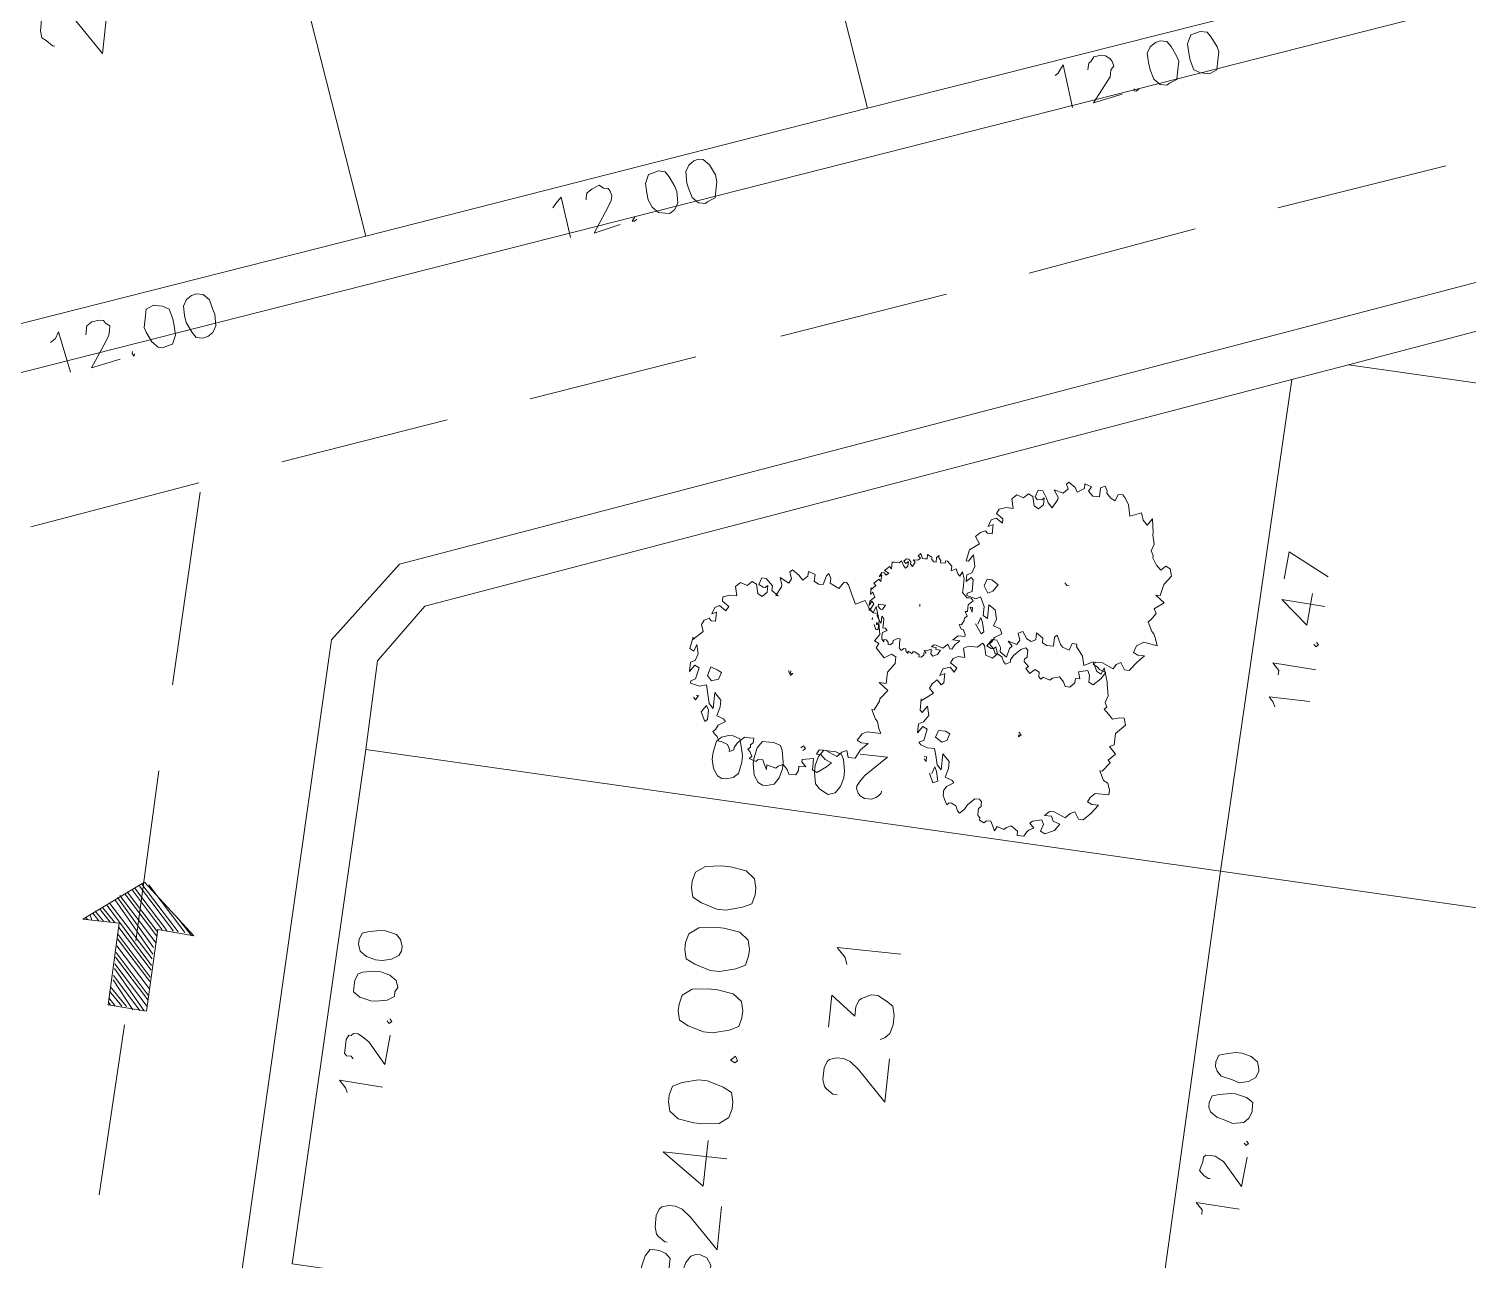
# Model space of a CAD drawing. Header units: metres. Extents: x -977055 to 805873, y -1033982 to 242021.
# Drawn here: x 2598.4 to 2631.84, y 1034.09 to 1062.7 of the extents above; entities that cross this region are included whole.
import ezdxf

# ---------------------------------------------------------------- set-up
doc = ezdxf.new("R2010")
doc.units = ezdxf.units.M
for name, color, linetype in [('PDF_acera', 7, 'Continuous'), ('PDF_areas por lote', 7, 'Continuous'), ('PDF_COTAS', 7, 'Continuous'), ('PDF_linea de centro', 7, 'Continuous'), ('PDF_LOTES', 7, 'Continuous'), ('PDF_No. lotes', 7, 'Continuous'), ('PDF_PLANTAS', 7, 'Continuous'), ('PDF_VIAS', 7, 'Continuous')]:
    doc.layers.add(name, color=color, linetype=linetype)

# ---------------------------------------------------------------- blocks, each defined once
blk = doc.blocks.new('CALLE')
at = {"layer": 'PDF_acera', "lineweight": 9}
for points in [[(35.646912, -218.961792), (29.00016, -177.853536), (-1.608768, -95.552352), (-8.763552, -56.0952), (-56.814912, -55.206144), (-58.084992, -53.851392), (-56.222208, 0.592704)], [(7.027776, -142.67232), (8.67888, -142.714656), (9.779616, -143.476704), (15.66432, -158.97168)], [(16.045344, -159.987744), (21.549024, -174.42432), (21.040992, -175.144032), (15.537312, -174.974688)]]:
    blk.add_lwpolyline(points, dxfattribs=at)
blk.add_lwpolyline([(10.499328, -142.926336), (22.522752, -174.551328), (21.464352, -176.033088), (-60.836832, -173.238912), (-62.106912, -171.88416), (-61.048512, -140.7672), (-59.69376, -139.49712), (8.975232, -141.8256)], close=True, dxfattribs=at)
at = {"layer": 'PDF_areas por lote', "lineweight": 9}
for points in [[(-1.439424, -149.192064), (-1.439424, -149.149728), (-1.354752, -149.02272), (-1.312416, -148.980384), (-1.185408, -148.938048), (-0.973728, -148.938048), (-0.84672, -148.980384), (-0.804384, -149.02272), (-0.762048, -149.149728), (-0.762048, -149.276736), (-0.804384, -149.403744), (-0.931392, -149.573088), (-1.48176, -150.123456), (-0.677376, -150.123456)], [(0.21168, -150.123456), (0.21168, -148.938048), (-0.338688, -149.742432), (0.508032, -149.742432)]]:
    blk.add_lwpolyline(points, dxfattribs=at)
for points in [[(1.143072, -148.938048), (0.973728, -148.980384), (0.84672, -149.149728), (0.804384, -149.44608), (0.804384, -149.615424), (0.84672, -149.911776), (0.973728, -150.08112), (1.143072, -150.123456), (1.27008, -150.123456), (1.439424, -150.08112), (1.524096, -149.911776), (1.608768, -149.615424), (1.608768, -149.44608), (1.524096, -149.149728), (1.439424, -148.980384), (1.27008, -148.938048)], [(2.836512, -148.938048), (2.667168, -148.980384), (2.582496, -149.149728), (2.497824, -149.44608), (2.497824, -149.615424), (2.582496, -149.911776), (2.667168, -150.08112), (2.836512, -150.123456), (2.96352, -150.123456), (3.132864, -150.08112), (3.259872, -149.911776), (3.302208, -149.615424), (3.302208, -149.44608), (3.259872, -149.149728), (3.132864, -148.980384), (2.96352, -148.938048)], [(3.979584, -148.938048), (3.81024, -148.980384), (3.725568, -149.149728), (3.640896, -149.44608), (3.640896, -149.615424), (3.725568, -149.911776), (3.81024, -150.08112), (3.979584, -150.123456), (4.106592, -150.123456), (4.275936, -150.08112), (4.402944, -149.911776), (4.44528, -149.615424), (4.44528, -149.44608), (4.402944, -149.149728), (4.275936, -148.980384), (4.106592, -148.938048)], [(5.122656, -148.938048), (4.953312, -148.980384), (4.86864, -149.149728), (4.783968, -149.44608), (4.783968, -149.615424), (4.86864, -149.911776), (4.953312, -150.08112), (5.122656, -150.123456), (5.249664, -150.123456), (5.419008, -150.08112), (5.546016, -149.911776), (5.588352, -149.615424), (5.588352, -149.44608), (5.546016, -149.149728), (5.419008, -148.980384), (5.249664, -148.938048)], [(2.032128, -149.996448), (1.989792, -150.08112), (2.032128, -150.123456), (2.1168, -150.08112)]]:
    blk.add_lwpolyline(points, close=True, dxfattribs=at)
at = {"layer": 'PDF_COTAS', "lineweight": 9}
for points in [[(13.886208, -136.067904), (13.97088, -136.152576), (14.097888, -136.194912), (13.378176, -136.491264)], [(14.097888, -136.702944), (14.140224, -136.702944), (14.224896, -136.702944), (14.267232, -136.702944), (14.351904, -136.787616), (14.39424, -136.914624), (14.39424, -136.999296), (14.351904, -137.041632), (14.309568, -137.126304), (14.224896, -137.126304), (14.140224, -137.126304), (14.013216, -137.083968), (13.505184, -136.872288), (13.716864, -137.38032)], [(13.886208, -137.592), (13.843872, -137.592), (13.801536, -137.634336), (13.843872, -137.634336)], [(0.677376, -143.011008), (0.762048, -142.968672), (0.889056, -142.841664), (0.84672, -143.646048)], [(1.312416, -143.053344), (1.354752, -143.011008), (1.354752, -142.926336), (1.397088, -142.884), (1.48176, -142.884), (1.651104, -142.884), (1.735776, -142.926336), (1.735776, -142.968672), (1.778112, -143.011008), (1.778112, -143.09568), (1.735776, -143.180352), (1.651104, -143.30736), (1.27008, -143.646048), (1.820448, -143.688384)], [(2.074464, -143.603712), (2.032128, -143.646048), (2.074464, -143.688384), (2.1168, -143.646048)], [(17.35776, -145.043136), (17.442432, -145.085472), (17.56944, -145.170144), (16.849728, -145.42416)], [(17.56944, -145.63584), (17.611776, -145.63584), (17.696448, -145.63584), (17.738784, -145.678176), (17.78112, -145.720512), (17.865792, -145.84752), (17.823456, -145.932192), (17.823456, -146.016864), (17.78112, -146.0592), (17.696448, -146.101536), (17.611776, -146.101536), (17.484768, -146.0592), (16.976736, -145.84752), (17.188416, -146.313216)], [(17.35776, -146.567232), (17.273088, -146.524896), (17.273088, -146.567232), (17.315424, -146.609568)], [(7.874496, -150.71616), (7.916832, -150.758496), (7.959168, -150.71616), (7.916832, -150.673824)], [(7.281792, -152.240256), (7.239456, -152.240256), (7.19712, -152.19792), (7.154784, -152.155584), (7.112448, -152.070912), (7.112448, -151.943904), (7.154784, -151.859232), (7.19712, -151.816896), (7.281792, -151.77456), (7.324128, -151.77456), (7.4088, -151.816896), (7.535808, -151.901568), (7.916832, -152.282592), (7.916832, -151.77456)], [(20.786976, -154.018368), (20.829312, -154.060704), (20.998656, -154.145376), (20.236608, -154.399392)], [(20.95632, -154.611072), (20.998656, -154.611072), (21.083328, -154.611072), (21.125664, -154.653408), (21.210336, -154.695744), (21.252672, -154.822752), (21.252672, -154.907424), (21.210336, -154.992096), (21.168, -155.034432), (21.083328, -155.076768), (20.998656, -155.034432), (20.871648, -155.034432), (20.363616, -154.780416), (20.575296, -155.288448)], [(20.702304, -155.500128), (20.659968, -155.500128), (20.659968, -155.542464), (20.702304, -155.5848)], [(9.610272, -159.310368), (9.694944, -159.268032), (9.779616, -159.18336), (9.779616, -159.945408)], [(10.202976, -159.310368), (10.287648, -159.310368), (10.414656, -159.18336), (10.37232, -159.987744)], [(11.557728, -160.03008), (11.600064, -159.225696), (11.176704, -159.733728), (11.769408, -159.776064)], [(11.981088, -159.225696), (12.48912, -159.268032), (12.108096, -160.03008)], [(10.838016, -159.903072), (10.79568, -159.945408), (10.838016, -159.987744), (10.880352, -159.945408)]]:
    blk.add_lwpolyline(points, dxfattribs=at)
for points in [[(14.775264, -137.888352), (14.690592, -137.761344), (14.563584, -137.761344), (14.351904, -137.761344), (14.267232, -137.80368), (14.097888, -137.930688), (14.013216, -138.057696), (14.013216, -138.142368), (14.055552, -138.22704), (14.097888, -138.311712), (14.267232, -138.354048), (14.436576, -138.311712), (14.563584, -138.269376), (14.732928, -138.184704), (14.775264, -138.057696), (14.775264, -137.930688)], [(15.02928, -138.565728), (14.944608, -138.481056), (14.8176, -138.43872), (14.648256, -138.481056), (14.521248, -138.523392), (14.351904, -138.6504), (14.267232, -138.735072), (14.267232, -138.86208), (14.309568, -138.946752), (14.39424, -139.031424), (14.521248, -139.07376), (14.732928, -139.031424), (14.8176, -138.989088), (14.986944, -138.904416), (15.071616, -138.777408), (15.071616, -138.6504)], [(2.667168, -142.926336), (2.54016, -142.926336), (2.455488, -143.053344), (2.413152, -143.265024), (2.413152, -143.349696), (2.455488, -143.561376), (2.54016, -143.688384), (2.624832, -143.688384), (2.709504, -143.73072), (2.836512, -143.688384), (2.921184, -143.561376), (2.96352, -143.392032), (2.96352, -143.265024), (2.921184, -143.053344), (2.878848, -142.968672), (2.75184, -142.926336)], [(3.429216, -142.926336), (3.302208, -142.968672), (3.217536, -143.09568), (3.1752, -143.265024), (3.1752, -143.392032), (3.217536, -143.561376), (3.302208, -143.688384), (3.38688, -143.73072), (3.471552, -143.73072), (3.59856, -143.688384), (3.683232, -143.603712), (3.725568, -143.392032), (3.725568, -143.30736), (3.683232, -143.09568), (3.640896, -142.968672), (3.513888, -142.926336)], [(18.20448, -146.821248), (18.162144, -146.736576), (17.9928, -146.69424), (17.823456, -146.736576), (17.696448, -146.778912), (17.56944, -146.863584), (17.484768, -146.990592), (17.484768, -147.1176), (17.484768, -147.202272), (17.56944, -147.286944), (17.696448, -147.32928), (17.908128, -147.286944), (17.9928, -147.244608), (18.162144, -147.1176), (18.246816, -147.032928), (18.246816, -146.90592)], [(18.500832, -147.54096), (18.41616, -147.456288), (18.289152, -147.413952), (18.077472, -147.456288), (17.9928, -147.498624), (17.823456, -147.583296), (17.738784, -147.710304), (17.738784, -147.837312), (17.78112, -147.879648), (17.865792, -148.006656), (17.9928, -148.006656), (18.162144, -148.006656), (18.289152, -147.96432), (18.458496, -147.837312), (18.543168, -147.710304), (18.543168, -147.625632)], [(-2.413152, -149.065056), (-2.370816, -149.149728), (-2.243808, -149.2344), (-2.074464, -149.276736), (-1.947456, -149.276736), (-1.735776, -149.276736), (-1.651104, -149.192064), (-1.608768, -149.065056), (-1.608768, -148.980384), (-1.608768, -148.895712), (-1.735776, -148.81104), (-1.947456, -148.768704), (-2.032128, -148.768704), (-2.243808, -148.768704), (-2.370816, -148.853376), (-2.413152, -148.980384)], [(-2.413152, -149.065056), (-2.370816, -149.149728), (-2.243808, -149.2344), (-2.074464, -149.276736), (-1.947456, -149.276736), (-1.735776, -149.276736), (-1.651104, -149.192064), (-1.608768, -149.065056), (-1.608768, -148.980384), (-1.608768, -148.895712), (-1.735776, -148.81104), (-1.947456, -148.768704), (-2.032128, -148.768704), (-2.243808, -148.768704), (-2.370816, -148.853376), (-2.413152, -148.980384)], [(7.19712, -149.361408), (7.239456, -149.488416), (7.324128, -149.573088), (7.535808, -149.615424), (7.662816, -149.615424), (7.83216, -149.573088), (7.959168, -149.530752), (8.001504, -149.403744), (8.001504, -149.319072), (7.959168, -149.192064), (7.874496, -149.107392), (7.662816, -149.065056), (7.535808, -149.065056), (7.366464, -149.107392), (7.239456, -149.192064), (7.19712, -149.276736)], [(-2.413152, -149.827104), (-2.370816, -149.911776), (-2.286144, -149.996448), (-2.074464, -150.038784), (-1.989792, -150.038784), (-1.778112, -150.038784), (-1.651104, -149.954112), (-1.608768, -149.827104), (-1.608768, -149.742432), (-1.651104, -149.65776), (-1.778112, -149.573088), (-1.947456, -149.530752), (-2.074464, -149.530752), (-2.243808, -149.530752), (-2.370816, -149.615424), (-2.413152, -149.742432)], [(-2.413152, -149.827104), (-2.370816, -149.911776), (-2.286144, -149.996448), (-2.074464, -150.038784), (-1.989792, -150.038784), (-1.778112, -150.038784), (-1.651104, -149.954112), (-1.608768, -149.827104), (-1.608768, -149.742432), (-1.651104, -149.65776), (-1.778112, -149.573088), (-1.947456, -149.530752), (-2.074464, -149.530752), (-2.243808, -149.530752), (-2.370816, -149.615424), (-2.413152, -149.742432)], [(7.154784, -150.123456), (7.19712, -150.250464), (7.324128, -150.335136), (7.493472, -150.377472), (7.62048, -150.377472), (7.83216, -150.335136), (7.916832, -150.2928), (7.959168, -150.165792), (7.959168, -150.08112), (7.959168, -149.954112), (7.83216, -149.86944), (7.62048, -149.827104), (7.535808, -149.827104), (7.324128, -149.86944), (7.19712, -149.954112), (7.154784, -150.038784)], [(7.112448, -151.266528), (7.154784, -151.393536), (7.281792, -151.478208), (7.451136, -151.520544), (7.578144, -151.520544), (7.789824, -151.478208), (7.874496, -151.435872), (7.916832, -151.308864), (7.916832, -151.224192), (7.916832, -151.097184), (7.789824, -151.012512), (7.62048, -150.970176), (7.493472, -150.970176), (7.281792, -151.012512), (7.19712, -151.097184), (7.154784, -151.181856)], [(21.59136, -155.79648), (21.506688, -155.711808), (21.37968, -155.669472), (21.210336, -155.711808), (21.083328, -155.754144), (20.913984, -155.838816), (20.829312, -155.965824), (20.829312, -156.092832), (20.871648, -156.135168), (20.95632, -156.262176), (21.083328, -156.262176), (21.295008, -156.262176), (21.37968, -156.21984), (21.549024, -156.092832), (21.633696, -156.00816), (21.633696, -155.881152)], [(21.845376, -156.516192), (21.80304, -156.43152), (21.633696, -156.389184), (21.464352, -156.43152), (21.337344, -156.473856), (21.168, -156.558528), (21.125664, -156.685536), (21.125664, -156.812544), (21.125664, -156.85488), (21.210336, -156.981888), (21.337344, -156.981888), (21.549024, -156.981888), (21.633696, -156.939552), (21.80304, -156.812544), (21.887712, -156.727872), (21.887712, -156.600864)], [(0.296352, -159.649056), (0.338688, -158.844672), (0.21168, -158.97168), (0.127008, -158.97168), (0.21168, -158.97168), (0.338688, -158.844672)], [(1.27008, -159.691392), (0.719712, -159.649056), (1.143072, -159.268032), (1.185408, -159.18336), (1.227744, -159.098688), (1.227744, -159.014016), (1.227744, -158.929344), (1.185408, -158.887008), (1.100736, -158.887008), (0.931392, -158.844672), (0.889056, -158.887008), (0.84672, -158.929344), (0.804384, -159.014016), (0.804384, -159.056352), (0.804384, -159.014016), (0.84672, -158.929344), (0.889056, -158.887008), (0.931392, -158.844672), (1.100736, -158.887008), (1.185408, -158.887008), (1.227744, -158.929344), (1.227744, -159.014016), (1.227744, -159.098688), (1.185408, -159.18336), (1.143072, -159.268032), (0.719712, -159.649056)], [(2.1168, -158.887008), (2.032128, -158.929344), (1.947456, -159.056352), (1.90512, -159.225696), (1.862784, -159.352704), (1.90512, -159.564384), (1.989792, -159.649056), (2.1168, -159.691392), (2.159136, -159.691392), (2.286144, -159.691392), (2.370816, -159.564384), (2.413152, -159.352704), (2.413152, -159.268032), (2.370816, -159.056352), (2.32848, -158.929344), (2.201472, -158.887008)], [(2.1168, -158.887008), (2.032128, -158.929344), (1.947456, -159.056352), (1.90512, -159.225696), (1.862784, -159.352704), (1.90512, -159.564384), (1.989792, -159.649056), (2.1168, -159.691392), (2.159136, -159.691392), (2.286144, -159.691392), (2.370816, -159.564384), (2.413152, -159.352704), (2.413152, -159.268032), (2.370816, -159.056352), (2.32848, -158.929344), (2.201472, -158.887008)], [(2.878848, -158.929344), (2.794176, -158.97168), (2.709504, -159.056352), (2.667168, -159.268032), (2.624832, -159.39504), (2.667168, -159.564384), (2.75184, -159.691392), (2.878848, -159.733728), (2.921184, -159.733728), (3.048192, -159.691392), (3.132864, -159.564384), (3.1752, -159.39504), (3.1752, -159.268032), (3.132864, -159.098688), (3.090528, -158.97168), (2.96352, -158.929344)], [(2.878848, -158.929344), (2.794176, -158.97168), (2.709504, -159.056352), (2.667168, -159.268032), (2.624832, -159.39504), (2.667168, -159.564384), (2.75184, -159.691392), (2.878848, -159.733728), (2.921184, -159.733728), (3.048192, -159.691392), (3.132864, -159.564384), (3.1752, -159.39504), (3.1752, -159.268032), (3.132864, -159.098688), (3.090528, -158.97168), (2.96352, -158.929344)], [(1.566432, -159.649056), (1.524096, -159.691392), (1.48176, -159.649056), (1.524096, -159.60672), (1.48176, -159.649056), (1.524096, -159.691392)]]:
    blk.add_lwpolyline(points, close=True, dxfattribs=at)
at = {"layer": 'PDF_linea de centro', "lineweight": 9}
for points in [[(11.600064, -139.07376), (10.456992, -136.067904)], [(-1.69344, -138.6504), (1.48176, -138.777408)], [(3.048192, -138.819744), (6.223392, -138.904416)], [(7.83216, -138.989088), (11.43072, -139.116096)], [(13.251168, -143.51904), (12.150432, -140.55552)], [(14.902272, -147.96432), (13.801536, -145.0008)], [(16.553376, -152.451936), (15.45264, -149.488416)], [(18.246816, -156.897216), (17.103744, -153.933696)], [(19.89792, -161.384832), (18.797184, -158.378976)]]:
    blk.add_lwpolyline(points, dxfattribs=at)
at = {"layer": 'PDF_LOTES', "lineweight": 20}
for points in [[(31.836672, -135.940896), (16.468704, -141.656256), (13.12416, -132.638688), (28.15344, -127.050336), (28.322784, -127.558368), (31.836672, -135.940896), (16.468704, -141.656256), (19.813248, -150.631488), (35.56224, -144.78912)], [(-3.132864, -158.33664), (6.477408, -158.632992), (7.027776, -142.67232), (-2.582496, -142.333632)], [(35.56224, -144.78912), (19.813248, -150.631488), (23.157792, -159.649056), (39.203136, -153.67968)], [(-3.640896, -174.297312), (5.92704, -174.636), (6.477408, -158.632992), (-3.132864, -158.33664)], [(5.92704, -174.636), (15.537312, -174.974688), (16.045344, -159.987744), (15.66432, -158.97168), (6.477408, -158.632992)]]:
    blk.add_lwpolyline(points, close=True, dxfattribs=at)
at = {"layer": 'PDF_No. lotes', "lineweight": 20}
for points in [[(19.347552, -135.559872), (19.347552, -135.517536), (19.432224, -135.390528), (19.47456, -135.305856), (19.601568, -135.26352), (19.813248, -135.26352), (19.940256, -135.305856), (19.982592, -135.390528), (20.024928, -135.517536), (20.024928, -135.602208), (19.982592, -135.729216), (19.855584, -135.89856), (19.305216, -136.448928), (20.1096, -136.448928)], [(1.608768, -152.028576), (1.608768, -151.943904), (1.69344, -151.816896), (1.735776, -151.77456), (1.862784, -151.732224), (2.074464, -151.732224), (2.201472, -151.77456), (2.243808, -151.816896), (2.286144, -151.943904), (2.286144, -152.070912), (2.243808, -152.19792), (2.1168, -152.367264), (1.566432, -152.917632), (2.370816, -152.917632)], [(2.836512, -151.732224), (3.429216, -151.732224), (3.090528, -152.19792), (3.259872, -152.19792), (3.38688, -152.240256), (3.429216, -152.282592), (3.513888, -152.451936), (3.513888, -152.578944), (3.429216, -152.748288), (3.344544, -152.875296), (3.1752, -152.917632), (3.005856, -152.917632), (2.836512, -152.875296), (2.75184, -152.790624), (2.709504, -152.705952)], [(4.02192, -151.943904), (4.148928, -151.901568), (4.318272, -151.732224), (4.318272, -152.917632)]]:
    blk.add_lwpolyline(points, dxfattribs=at)
at = {"layer": 'PDF_PLANTAS', "lineweight": 9}
for points in [[(11.092032, -150.885504), (11.176704, -150.843168), (11.134368, -150.800832), (10.965024, -150.758496), (10.965024, -150.673824), (11.00736, -150.589152), (11.134368, -150.589152), (11.176704, -150.462144), (11.092032, -150.462144), (11.00736, -150.377472), (11.092032, -150.2928), (11.176704, -150.165792), (11.134368, -150.123456), (11.00736, -150.165792), (10.922688, -150.123456), (11.00736, -149.954112), (10.880352, -149.996448), (10.838016, -149.996448), (10.668672, -149.911776), (10.668672, -149.954112), (10.753344, -149.827104), (10.838016, -149.827104), (10.965024, -149.700096), (10.965024, -149.615424), (10.838016, -149.573088), (10.79568, -149.65776), (10.79568, -149.700096), (10.838016, -149.742432), (10.711008, -149.742432), (10.626336, -149.65776), (10.668672, -149.573088), (10.838016, -149.530752), (10.880352, -149.44608), (10.79568, -149.361408), (10.838016, -149.2344), (10.753344, -149.149728), (10.584, -149.192064), (10.584, -149.065056), (10.541664, -148.938048), (10.456992, -148.938048), (10.37232, -149.065056), (10.287648, -149.02272), (10.37232, -148.895712), (10.329984, -148.81104), (10.202976, -148.768704), (10.245312, -148.853376), (10.075968, -148.853376), (10.075968, -148.768704), (10.118304, -148.726368), (10.075968, -148.641696), (9.991296, -148.59936), (9.864288, -148.641696), (9.694944, -148.472352), (9.73728, -148.472352), (9.5256, -148.430016), (9.483264, -148.514688), (9.610272, -148.557024), (9.440928, -148.59936), (9.31392, -148.557024), (9.271584, -148.472352), (9.10224, -148.472352), (9.229248, -148.557024), (9.186912, -148.641696), (8.975232, -148.59936), (8.932896, -148.514688), (8.89056, -148.514688), (8.848224, -148.684032), (8.89056, -148.81104), (8.721216, -148.853376), (8.551872, -148.895712), (8.4672, -148.980384), (8.763552, -148.980384), (8.636544, -149.107392), (8.509536, -149.107392), (8.340192, -149.065056), (8.297856, -149.192064), (8.25552, -149.2344), (8.170848, -149.107392), (8.086176, -149.065056), (8.04384, -149.02272), (8.001504, -149.065056), (7.959168, -149.107392), (7.874496, -149.149728), (7.874496, -149.192064), (7.83216, -149.319072), (7.747488, -149.361408), (7.705152, -149.361408), (7.747488, -149.44608), (7.789824, -149.44608), (7.874496, -149.488416), (8.001504, -149.615424), (8.001504, -149.700096), (8.001504, -149.784768), (7.916832, -149.784768), (7.874496, -149.742432), (7.83216, -149.742432), (7.789824, -149.700096), (7.747488, -149.742432), (7.662816, -149.784768), (7.62048, -149.742432), (7.578144, -149.86944), (7.62048, -149.911776), (7.62048, -149.996448), (7.535808, -150.038784), (7.451136, -150.08112), (7.535808, -150.08112), (7.493472, -150.250464), (7.535808, -150.2928), (7.578144, -150.377472), (7.493472, -150.462144), (7.4088, -150.50448), (7.4088, -150.631488), (7.493472, -150.673824), (7.578144, -150.673824), (7.578144, -150.800832), (7.662816, -150.71616), (7.705152, -150.71616), (7.747488, -150.92784), (7.662816, -150.92784), (7.535808, -150.92784), (7.493472, -151.012512), (7.62048, -151.181856), (7.705152, -151.266528), (7.747488, -151.13952), (7.83216, -151.054848), (7.83216, -150.970176), (7.916832, -151.012512), (7.916832, -151.13952), (7.83216, -151.3512), (7.916832, -151.435872), (7.959168, -151.520544), (7.83216, -151.56288), (7.83216, -151.689888), (8.001504, -151.77456), (8.128512, -151.901568), (8.128512, -151.77456), (8.170848, -151.689888), (8.297856, -151.77456), (8.340192, -151.859232), (8.340192, -152.113248), (8.424864, -152.070912), (8.551872, -152.028576), (8.594208, -151.98624), (8.763552, -151.901568), (8.763552, -151.943904), (8.932896, -152.028576), (8.975232, -152.028576), (9.144576, -152.155584), (9.271584, -151.98624), (9.271584, -152.113248), (9.483264, -152.113248), (9.652608, -152.240256), (9.779616, -152.240256), (9.821952, -152.155584), (9.73728, -152.028576), (9.821952, -151.943904), (9.906624, -151.859232), (9.991296, -151.901568), (10.033632, -151.816896), (10.16064, -151.901568), (10.37232, -151.859232), (10.414656, -151.859232), (10.668672, -151.77456), (10.541664, -151.732224), (10.626336, -151.647552), (10.753344, -151.56288), (10.668672, -151.393536), (10.838016, -151.308864), (11.00736, -151.224192), (11.049696, -151.181856), (11.049696, -151.13952), (10.922688, -151.054848), (10.965024, -150.970176), (11.00736, -150.885504)], [(8.382528, -148.768704), (8.213184, -148.853376), (8.25552, -148.895712), (8.424864, -148.895712), (8.509536, -148.853376)], [(9.229248, -148.853376), (9.059904, -148.81104), (8.975232, -148.895712), (9.017568, -149.02272), (9.144576, -149.065056), (9.186912, -148.980384)], [(11.684736, -152.83296), (11.727072, -152.83296), (11.684736, -152.790624), (11.600064, -152.790624), (11.600064, -152.748288), (11.6424, -152.705952), (11.684736, -152.705952), (11.727072, -152.62128), (11.6424, -152.62128), (11.6424, -152.578944), (11.6424, -152.536608), (11.727072, -152.494272), (11.684736, -152.451936), (11.6424, -152.494272), (11.600064, -152.451936), (11.600064, -152.367264), (11.557728, -152.4096), (11.473056, -152.367264), (11.515392, -152.324928), (11.557728, -152.324928), (11.600064, -152.282592), (11.600064, -152.240256), (11.557728, -152.19792), (11.515392, -152.240256), (11.557728, -152.282592), (11.473056, -152.282592), (11.43072, -152.240256), (11.473056, -152.19792), (11.557728, -152.155584), (11.515392, -152.113248), (11.515392, -152.028576), (11.515392, -151.98624), (11.388384, -151.98624), (11.43072, -151.943904), (11.388384, -151.901568), (11.346048, -151.859232), (11.303712, -151.943904), (11.261376, -151.901568), (11.303712, -151.859232), (11.303712, -151.816896), (11.21904, -151.77456), (11.261376, -151.816896), (11.176704, -151.816896), (11.134368, -151.816896), (11.176704, -151.77456), (11.134368, -151.732224), (11.092032, -151.689888), (11.049696, -151.732224), (10.965024, -151.647552), (11.00736, -151.647552), (10.880352, -151.647552), (10.922688, -151.689888), (10.838016, -151.732224), (10.79568, -151.689888), (10.753344, -151.647552), (10.668672, -151.647552), (10.753344, -151.689888), (10.711008, -151.732224), (10.626336, -151.689888), (10.584, -151.647552), (10.584, -151.689888), (10.541664, -151.732224), (10.541664, -151.816896), (10.499328, -151.816896), (10.414656, -151.859232), (10.37232, -151.901568), (10.499328, -151.901568), (10.456992, -151.943904), (10.37232, -151.943904), (10.287648, -151.943904), (10.287648, -151.98624), (10.245312, -152.028576), (10.202976, -151.943904), (10.16064, -151.943904), (10.118304, -151.943904), (10.075968, -151.943904), (10.033632, -151.98624), (10.075968, -151.98624), (10.075968, -152.028576), (10.033632, -152.070912), (9.991296, -152.070912), (9.991296, -152.113248), (10.033632, -152.155584), (10.075968, -152.155584), (10.118304, -152.240256), (10.118304, -152.282592), (10.075968, -152.282592), (10.033632, -152.282592), (9.991296, -152.282592), (9.94896, -152.282592), (9.906624, -152.324928), (9.94896, -152.367264), (9.94896, -152.4096), (9.906624, -152.4096), (9.864288, -152.451936), (9.906624, -152.451936), (9.864288, -152.536608), (9.906624, -152.536608), (9.906624, -152.578944), (9.864288, -152.663616), (9.821952, -152.663616), (9.821952, -152.705952), (9.864288, -152.748288), (9.906624, -152.748288), (9.906624, -152.790624), (9.94896, -152.748288), (9.94896, -152.790624), (9.991296, -152.875296), (9.94896, -152.875296), (9.906624, -152.875296), (9.864288, -152.917632), (9.906624, -153.002304), (9.991296, -153.04464), (9.991296, -152.959968), (10.033632, -152.959968), (10.033632, -152.875296), (10.075968, -152.917632), (10.075968, -152.959968), (10.033632, -153.086976), (10.075968, -153.129312), (10.118304, -153.171648), (10.033632, -153.213984), (10.033632, -153.25632), (10.118304, -153.298656), (10.202976, -153.383328), (10.202976, -153.298656), (10.202976, -153.25632), (10.245312, -153.298656), (10.287648, -153.340992), (10.287648, -153.468), (10.329984, -153.468), (10.414656, -153.425664), (10.414656, -153.383328), (10.499328, -153.340992), (10.499328, -153.383328), (10.584, -153.425664), (10.626336, -153.425664), (10.668672, -153.468), (10.753344, -153.425664), (10.753344, -153.468), (10.880352, -153.468), (10.965024, -153.552672), (11.00736, -153.510336), (11.00736, -153.468), (11.00736, -153.425664), (11.049696, -153.383328), (11.092032, -153.340992), (11.134368, -153.340992), (11.21904, -153.340992), (11.303712, -153.340992), (11.346048, -153.340992), (11.473056, -153.298656), (11.388384, -153.25632), (11.43072, -153.213984), (11.515392, -153.171648), (11.473056, -153.086976), (11.557728, -153.086976), (11.6424, -153.002304), (11.6424, -152.959968), (11.600064, -152.959968), (11.600064, -152.875296), (11.6424, -152.875296)], [(10.711008, -151.816896), (10.668672, -151.816896), (10.626336, -151.859232), (10.626336, -151.901568), (10.711008, -151.943904), (10.711008, -151.901568)], [(10.414656, -155.203776), (10.499328, -155.16144), (10.456992, -155.119104), (10.287648, -155.119104), (10.287648, -154.992096), (10.329984, -154.907424), (10.414656, -154.907424), (10.499328, -154.780416), (10.37232, -154.780416), (10.329984, -154.695744), (10.37232, -154.611072), (10.499328, -154.5264), (10.456992, -154.441728), (10.329984, -154.484064), (10.245312, -154.441728), (10.287648, -154.272384), (10.202976, -154.357056), (10.16064, -154.31472), (9.991296, -154.272384), (10.075968, -154.145376), (10.16064, -154.145376), (10.287648, -154.060704), (10.287648, -153.976032), (10.16064, -153.89136), (10.118304, -153.976032), (10.118304, -154.018368), (10.16064, -154.060704), (10.033632, -154.10304), (9.94896, -154.018368), (9.991296, -153.89136), (10.16064, -153.849024), (10.202976, -153.806688), (10.118304, -153.722016), (10.118304, -153.552672), (10.075968, -153.468), (9.906624, -153.510336), (9.906624, -153.383328), (9.864288, -153.298656), (9.779616, -153.25632), (9.694944, -153.383328), (9.610272, -153.340992), (9.694944, -153.25632), (9.652608, -153.129312), (9.5256, -153.086976), (9.567936, -153.171648), (9.398592, -153.171648), (9.356256, -153.129312), (9.440928, -153.04464), (9.356256, -152.959968), (9.271584, -152.917632), (9.186912, -153.002304), (9.017568, -152.790624), (9.059904, -152.790624), (8.848224, -152.790624), (8.805888, -152.83296), (8.932896, -152.917632), (8.763552, -152.959968), (8.636544, -152.875296), (8.594208, -152.790624), (8.424864, -152.790624), (8.551872, -152.875296), (8.509536, -152.959968), (8.297856, -152.917632), (8.25552, -152.83296), (8.213184, -152.875296), (8.170848, -153.002304), (8.170848, -153.129312), (8.04384, -153.171648), (7.874496, -153.213984), (7.789824, -153.298656), (8.086176, -153.298656), (7.959168, -153.425664), (7.83216, -153.425664), (7.662816, -153.383328), (7.62048, -153.510336), (7.578144, -153.552672), (7.493472, -153.425664), (7.4088, -153.383328), (7.366464, -153.383328), (7.324128, -153.383328), (7.239456, -153.425664), (7.154784, -153.468), (7.19712, -153.510336), (7.19712, -153.552672), (7.154784, -153.637344), (7.070112, -153.67968), (7.027776, -153.722016), (7.070112, -153.764352), (7.112448, -153.806688), (7.19712, -153.849024), (7.324128, -153.976032), (7.324128, -154.060704), (7.281792, -154.10304), (7.239456, -154.10304), (7.19712, -154.10304), (7.154784, -154.060704), (7.112448, -154.060704), (7.027776, -154.060704), (6.98544, -154.10304), (6.943104, -154.10304), (6.900768, -154.187712), (6.943104, -154.230048), (6.943104, -154.31472), (6.858432, -154.357056), (6.77376, -154.399392), (6.858432, -154.441728), (6.816096, -154.568736), (6.858432, -154.611072), (6.900768, -154.695744), (6.816096, -154.822752), (6.731424, -154.822752), (6.731424, -154.94976), (6.816096, -154.992096), (6.858432, -155.034432), (6.900768, -155.119104), (6.98544, -155.034432), (7.027776, -155.076768), (7.070112, -155.246112), (6.98544, -155.288448), (6.858432, -155.246112), (6.816096, -155.330784), (6.900768, -155.500128), (7.027776, -155.5848), (7.070112, -155.457792), (7.154784, -155.415456), (7.154784, -155.288448), (7.239456, -155.37312), (7.239456, -155.457792), (7.154784, -155.669472), (7.239456, -155.754144), (7.281792, -155.838816), (7.154784, -155.923488), (7.154784, -156.00816), (7.281792, -156.135168), (7.451136, -156.262176), (7.451136, -156.135168), (7.493472, -156.050496), (7.578144, -156.092832), (7.662816, -156.177504), (7.662816, -156.43152), (7.747488, -156.43152), (7.874496, -156.389184), (7.916832, -156.304512), (8.086176, -156.21984), (8.086176, -156.262176), (8.25552, -156.389184), (8.297856, -156.346848), (8.424864, -156.473856), (8.551872, -156.346848), (8.594208, -156.43152), (8.805888, -156.43152), (8.975232, -156.600864), (9.10224, -156.558528), (9.10224, -156.473856), (9.059904, -156.346848), (9.144576, -156.262176), (9.229248, -156.177504), (9.271584, -156.21984), (9.356256, -156.177504), (9.483264, -156.21984), (9.694944, -156.177504), (9.73728, -156.177504), (9.991296, -156.092832), (9.864288, -156.050496), (9.906624, -155.965824), (10.075968, -155.881152), (9.991296, -155.711808), (10.16064, -155.669472), (10.329984, -155.542464), (10.37232, -155.542464), (10.37232, -155.457792), (10.245312, -155.415456), (10.287648, -155.288448), (10.329984, -155.246112)], [(8.509536, -153.171648), (8.382528, -153.129312), (8.297856, -153.25632), (8.340192, -153.340992), (8.4672, -153.383328), (8.509536, -153.298656)], [(13.251168, -155.79648), (13.33584, -155.754144), (13.293504, -155.669472), (13.12416, -155.669472), (13.12416, -155.542464), (13.208832, -155.457792), (13.293504, -155.500128), (13.33584, -155.37312), (13.251168, -155.37312), (13.166496, -155.246112), (13.251168, -155.203776), (13.33584, -155.076768), (13.293504, -155.034432), (13.208832, -155.076768), (13.12416, -154.992096), (13.166496, -154.822752), (13.039488, -154.907424), (12.997152, -154.907424), (12.827808, -154.822752), (12.91248, -154.73808), (12.997152, -154.695744), (13.12416, -154.611072), (13.12416, -154.5264), (12.997152, -154.484064), (12.954816, -154.5264), (12.954816, -154.611072), (12.997152, -154.653408), (12.870144, -154.653408), (12.785472, -154.568736), (12.827808, -154.484064), (12.997152, -154.441728), (13.039488, -154.357056), (12.954816, -154.272384), (12.997152, -154.145376), (12.91248, -154.060704), (12.743136, -154.10304), (12.743136, -153.976032), (12.7008, -153.849024), (12.616128, -153.806688), (12.531456, -153.933696), (12.446784, -153.933696), (12.531456, -153.806688), (12.48912, -153.722016), (12.362112, -153.67968), (12.404448, -153.764352), (12.235104, -153.764352), (12.235104, -153.67968), (12.27744, -153.637344), (12.235104, -153.552672), (12.150432, -153.468), (12.023424, -153.552672), (11.896416, -153.383328), (11.684736, -153.340992), (11.684736, -153.383328), (11.811744, -153.468), (11.600064, -153.510336), (11.473056, -153.468), (11.43072, -153.383328), (11.303712, -153.383328), (11.388384, -153.468), (11.346048, -153.510336), (11.134368, -153.510336), (11.092032, -153.425664), (11.049696, -153.425664), (11.00736, -153.595008), (11.049696, -153.67968), (10.880352, -153.764352), (10.711008, -153.764352), (10.668672, -153.849024), (10.922688, -153.849024), (10.838016, -153.976032), (10.668672, -154.018368), (10.541664, -153.976032), (10.499328, -154.10304), (10.414656, -154.145376), (10.329984, -154.018368), (10.245312, -153.976032), (10.202976, -153.933696), (10.16064, -153.976032), (10.118304, -154.018368), (10.033632, -154.060704), (10.033632, -154.10304), (9.991296, -154.187712), (9.906624, -154.230048), (9.864288, -154.272384), (9.906624, -154.357056), (9.94896, -154.357056), (10.033632, -154.399392), (10.16064, -154.5264), (10.202976, -154.611072), (10.16064, -154.653408), (10.118304, -154.653408), (10.033632, -154.653408), (9.991296, -154.611072), (9.94896, -154.611072), (9.906624, -154.653408), (9.864288, -154.695744), (9.821952, -154.653408), (9.73728, -154.73808), (9.821952, -154.822752), (9.779616, -154.907424), (9.694944, -154.907424), (9.652608, -154.94976), (9.694944, -154.992096), (9.652608, -155.119104), (9.694944, -155.16144), (9.73728, -155.288448), (9.652608, -155.37312), (9.567936, -155.415456), (9.567936, -155.500128), (9.652608, -155.5848), (9.73728, -155.5848), (9.73728, -155.669472), (9.864288, -155.627136), (9.906624, -155.79648), (9.821952, -155.838816), (9.694944, -155.838816), (9.652608, -155.923488), (9.779616, -156.050496), (9.906624, -156.135168), (9.94896, -156.00816), (9.991296, -155.965824), (10.033632, -155.881152), (10.075968, -155.923488), (10.075968, -156.050496), (9.991296, -156.262176), (10.075968, -156.304512), (10.118304, -156.389184), (9.991296, -156.473856), (9.991296, -156.558528), (10.16064, -156.685536), (10.287648, -156.812544), (10.287648, -156.685536), (10.329984, -156.600864), (10.456992, -156.6432), (10.541664, -156.770208), (10.499328, -157.024224), (10.626336, -156.981888), (10.711008, -156.939552), (10.753344, -156.897216), (10.922688, -156.812544), (10.965024, -156.85488), (11.092032, -156.939552), (11.176704, -156.897216), (11.303712, -157.06656), (11.43072, -156.897216), (11.43072, -156.981888), (11.6424, -157.024224), (11.811744, -157.151232), (11.938752, -157.108896), (11.981088, -157.024224), (11.896416, -156.939552), (11.981088, -156.85488), (12.108096, -156.770208), (12.150432, -156.770208), (12.235104, -156.727872), (12.362112, -156.770208), (12.531456, -156.727872), (12.573792, -156.727872), (12.827808, -156.685536), (12.7008, -156.600864), (12.785472, -156.516192), (12.91248, -156.473856), (12.827808, -156.262176), (13.039488, -156.21984), (13.166496, -156.135168), (13.208832, -156.092832), (13.208832, -156.00816), (13.081824, -155.965824), (13.12416, -155.881152), (13.208832, -155.79648)], [(10.838016, -153.510336), (10.753344, -153.552672), (10.838016, -153.552672)], [(11.388384, -153.764352), (11.261376, -153.722016), (11.134368, -153.806688), (11.176704, -153.89136), (11.303712, -153.976032), (11.388384, -153.849024)], [(11.473056, -155.203776), (11.43072, -155.246112), (11.43072, -155.288448), (11.43072, -155.246112)]]:
    blk.add_lwpolyline(points, close=True, dxfattribs=at)
for points in [[(8.636544, -148.59936), (8.594208, -148.641696), (8.67888, -148.684032), (8.67888, -148.641696)], [(9.31392, -150.2928), (9.229248, -150.335136), (9.271584, -150.377472), (9.271584, -150.335136), (9.31392, -150.335136)], [(10.329984, -151.77456), (10.245312, -151.816896), (10.245312, -151.859232), (10.329984, -151.859232), (10.37232, -151.816896), (10.329984, -151.816896)], [(10.456992, -151.732224), (10.414656, -151.732224), (10.456992, -151.732224)], [(10.79568, -152.578944), (10.753344, -152.578944)], [(7.705152, -153.086976), (7.535808, -153.171648), (7.578144, -153.25632), (7.747488, -153.213984), (7.83216, -153.171648), (7.705152, -153.129312)], [(7.959168, -152.959968), (7.916832, -153.002304), (8.001504, -153.002304), (8.001504, -152.959968)], [(10.541664, -153.637344), (10.37232, -153.764352), (10.414656, -153.806688), (10.584, -153.764352), (10.668672, -153.722016), (10.541664, -153.67968)], [(8.594208, -154.653408), (8.551872, -154.653408), (8.594208, -154.695744), (8.636544, -154.653408)]]:
    blk.add_lwpolyline(points, dxfattribs=at)
at = {"layer": 'PDF_VIAS', "lineweight": 20}
blk.add_lwpolyline([(3.344544, -137.80368), (3.344544, -138.481056), (1.820448, -138.43872), (1.778112, -139.158432), (3.302208, -139.200768), (3.259872, -139.878144), (4.148928, -138.86208)], close=True, dxfattribs=at)
at = {"layer": 'PDF_VIAS', "lineweight": 9}
for points in [[(3.344544, -137.888352), (3.38688, -137.846016)], [(3.344544, -137.973024), (3.429216, -137.930688)], [(3.344544, -138.100032), (3.471552, -137.973024)], [(3.344544, -138.184704), (3.513888, -138.01536)], [(3.344544, -138.311712), (3.556224, -138.100032)], [(3.344544, -138.396384), (3.59856, -138.142368)], [(1.778112, -138.904416), (2.286144, -138.481056)], [(1.778112, -139.031424), (2.370816, -138.481056)], [(1.778112, -139.116096), (2.497824, -138.481056)], [(1.820448, -138.481056), (1.862784, -138.43872)], [(1.820448, -138.565728), (1.947456, -138.43872)], [(1.820448, -138.692736), (2.074464, -138.43872)], [(1.820448, -138.777408), (2.159136, -138.43872)], [(1.862784, -139.158432), (2.582496, -138.481056)], [(1.989792, -139.158432), (2.709504, -138.481056)], [(2.074464, -139.158432), (2.794176, -138.481056)], [(2.201472, -139.158432), (2.921184, -138.481056)], [(2.32848, -139.158432), (3.048192, -138.481056)], [(2.413152, -139.158432), (3.132864, -138.481056)], [(2.54016, -139.158432), (3.259872, -138.481056)], [(2.624832, -139.158432), (3.640896, -138.22704)], [(2.75184, -139.158432), (3.683232, -138.269376)], [(2.836512, -139.158432), (3.767904, -138.354048)], [(2.96352, -139.158432), (3.81024, -138.396384)], [(3.048192, -139.200768), (3.852576, -138.43872)], [(3.1752, -139.200768), (3.894912, -138.523392)], [(3.259872, -139.200768), (3.937248, -138.565728)], [(3.302208, -139.28544), (3.979584, -138.6504)], [(3.302208, -139.370112), (4.02192, -138.692736)], [(3.302208, -139.49712), (4.064256, -138.777408)], [(3.302208, -139.581792), (4.106592, -138.819744)], [(3.302208, -139.7088), (4.106592, -138.946752)], [(3.259872, -139.835808), (3.556224, -139.539456)]]:
    blk.add_lwpolyline(points, dxfattribs=at)

msp = doc.modelspace()

# ---------------------------------------------------------------- block references
at = {"xscale": 1.255773352820658, "yscale": 1.255773352820658, "zscale": 1.255773352820658, "rotation": 83.85573648860341}
msp.add_blockref('CALLE', (2427.15058, 1056.36283, 1015.371), dxfattribs=at)

doc.saveas('drawing.dxf')
